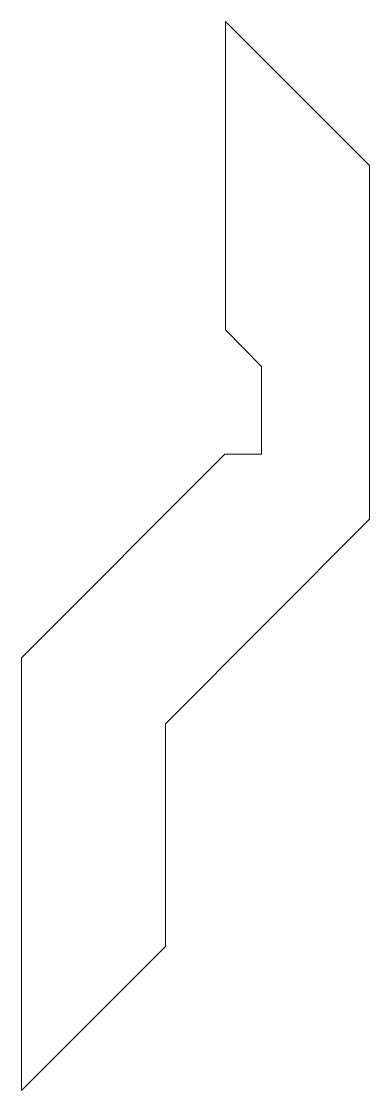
# Model space of a CAD drawing. Header units: millimetres. Extents: x 3.9 to 28.1, y -25.4 to 48.7.
import ezdxf

# ---------------------------------------------------------------- set-up
doc = ezdxf.new("R2010")
doc.units = ezdxf.units.MM

msp = doc.modelspace()

# ---------------------------------------------------------------- linework, layer by layer
at = {"color": 7, "linetype": 'Continuous', "lineweight": 15}
msp.add_lwpolyline([(13.897, -15.431), (13.897, 0), (28.084, 14.187), (28.084, 38.711), (18.084, 48.711), (18.084, 27.316), (20.583, 24.773), (20.583, 18.711), (18.039, 18.711), (3.897, 4.569), (3.897, -25.431)], close=True, dxfattribs=at)

doc.saveas('drawing.dxf')
